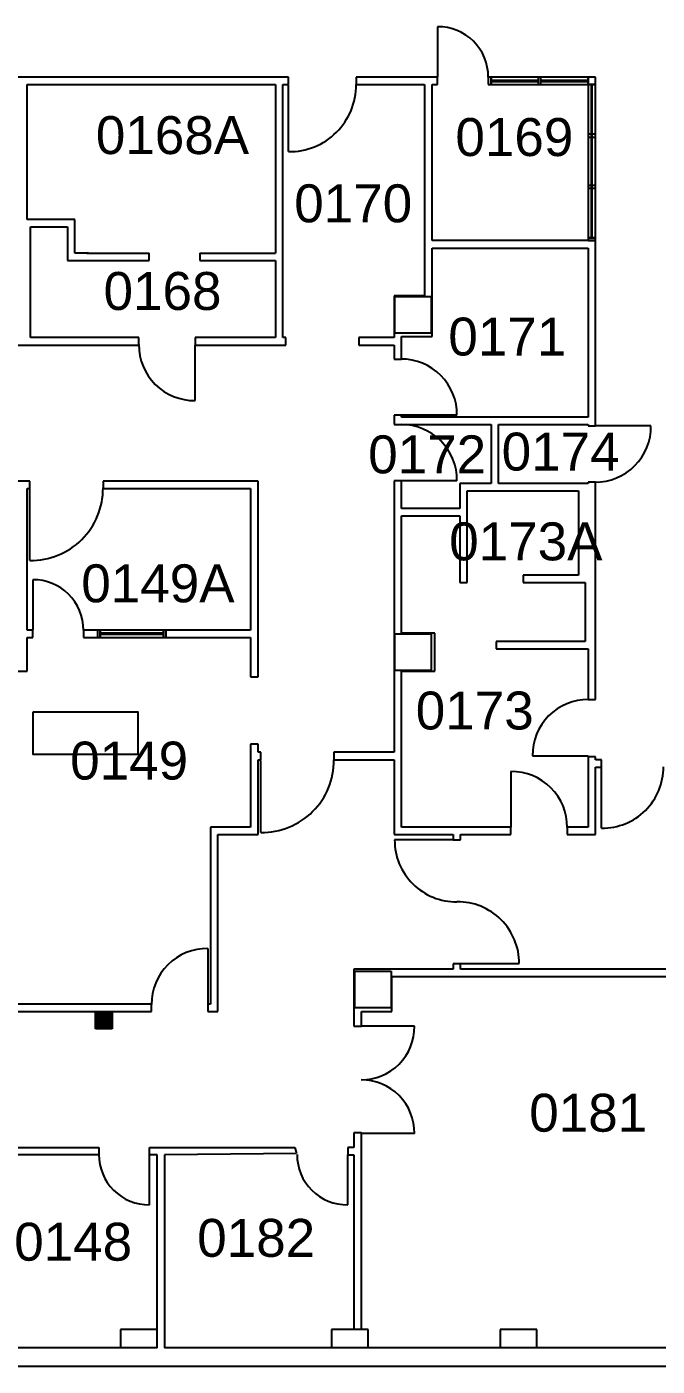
# Model space of a CAD drawing. Extents: x -207 to 5491, y -6091 to -2751.
# Drawn here: x 4402 to 4850, y -4476 to -3523 of the extents above; entities that cross this region are included whole.
import ezdxf

# ---------------------------------------------------------------- set-up
doc = ezdxf.new("R2010")
doc.units = 0
doc.header["$MEASUREMENT"] = 0
for name, color, linetype in [('A-ANNO-RNUM', 4, 'CONTINUOUS'), ('A-DOOR', 2, 'CONTINUOUS'), ('A-GLAZ', 2, 'CONTINUOUS'), ('A-WALL-FULL', 6, 'CONTINUOUS'), ('S-COLS', 5, 'CONTINUOUS'), ('X-MEDGAS', 5, 'CONTINUOUS')]:
    doc.layers.add(name, color=color, linetype=linetype)
doc.styles.add('ARIAL', font='arial.ttf')

# ---------------------------------------------------------------- blocks, each defined once
blk = doc.blocks.new('FIREPULL')
at = {"layer": 'X-MEDGAS'}
for p, q in [((-5.91, 0), (-5.91, 11.81)), ((-5.91, 11.81), (5.91, 11.81)), ((-5.9, 0), (-5.9, 11.81)), ((-5.87, 0), (-5.87, 11.81)), ((-5.84, 0), (-5.84, 11.81)), ((-5.81, 0), (-5.81, 11.81)), ((-5.78, 0), (-5.78, 11.81)), ((-5.75, 0), (-5.75, 11.81)), ((-5.72, 0), (-5.72, 11.81)), ((-5.69, 0), (-5.69, 11.81)), ((-5.65, 0), (-5.65, 11.81)), ((-5.62, 0), (-5.62, 11.81)), ((-5.59, 0), (-5.59, 11.81)), ((-5.56, 0), (-5.56, 11.81)), ((-5.53, 0), (-5.53, 11.81)), ((-5.5, 0), (-5.5, 11.81)), ((-5.47, 0), (-5.47, 11.81)), ((-5.44, 0), (-5.44, 11.81)), ((-5.4, 0), (-5.4, 11.81)), ((-5.37, 0), (-5.37, 11.81)), ((-5.34, 0), (-5.34, 11.81)), ((-5.31, 0), (-5.31, 11.81)), ((-5.28, 0), (-5.28, 11.81)), ((-5.25, 0), (-5.25, 11.81)), ((-5.22, 0), (-5.22, 11.81)), ((-5.19, 0), (-5.19, 11.81)), ((-5.15, 0), (-5.15, 11.81)), ((-5.12, 0), (-5.12, 11.81)), ((-5.09, 0), (-5.09, 11.81)), ((-5.06, 0), (-5.06, 11.81)), ((-5.03, 0), (-5.03, 11.81)), ((-5, 0), (-5, 11.81)), ((-4.97, 0), (-4.97, 11.81)), ((-4.94, 0), (-4.94, 11.81)), ((-4.9, 0), (-4.9, 11.81)), ((-4.87, 0), (-4.87, 11.81)), ((-4.84, 0), (-4.84, 11.81)), ((-4.81, 0), (-4.81, 11.81)), ((-4.78, 0), (-4.78, 11.81)), ((-4.75, 0), (-4.75, 11.81)), ((-4.72, 0), (-4.72, 11.81)), ((-4.69, 0), (-4.69, 11.81)), ((-4.65, 0), (-4.65, 11.81)), ((-4.62, 0), (-4.62, 11.81)), ((-4.59, 0), (-4.59, 11.81)), ((-4.56, 0), (-4.56, 11.81)), ((-4.53, 0), (-4.53, 11.81)), ((-4.5, 0), (-4.5, 11.81)), ((-4.47, 0), (-4.47, 11.81)), ((-4.44, 0), (-4.44, 11.81)), ((-4.4, 0), (-4.4, 11.81)), ((-4.37, 0), (-4.37, 11.81)), ((-4.34, 0), (-4.34, 11.81)), ((-4.31, 0), (-4.31, 11.81)), ((-4.28, 0), (-4.28, 11.81)), ((-4.25, 0), (-4.25, 11.81)), ((-4.22, 0), (-4.22, 11.81)), ((-4.19, 0), (-4.19, 11.81)), ((-4.15, 0), (-4.15, 11.81)), ((-4.12, 0), (-4.12, 11.81)), ((-4.09, 0), (-4.09, 11.81)), ((-4.06, 0), (-4.06, 11.81)), ((-4.03, 0), (-4.03, 11.81)), ((-4, 0), (-4, 11.81)), ((-3.97, 0), (-3.97, 11.81)), ((-3.94, 0), (-3.94, 11.81)), ((-3.9, 0), (-3.9, 11.81)), ((-3.87, 0), (-3.87, 11.81)), ((-3.84, 0), (-3.84, 11.81)), ((-3.81, 0), (-3.81, 11.81)), ((-3.78, 0), (-3.78, 11.81)), ((-3.75, 0), (-3.75, 11.81)), ((-3.72, 0), (-3.72, 11.81)), ((-3.69, 0), (-3.69, 11.81)), ((-3.65, 0), (-3.65, 11.81)), ((-3.62, 0), (-3.62, 11.81)), ((-3.59, 0), (-3.59, 11.81)), ((-3.56, 0), (-3.56, 11.81)), ((-3.53, 0), (-3.53, 11.81)), ((-3.5, 0), (-3.5, 11.81)), ((-3.47, 0), (-3.47, 11.81)), ((-3.44, 0), (-3.44, 11.81)), ((-3.4, 0), (-3.4, 11.81)), ((-3.37, 0), (-3.37, 11.81)), ((-3.34, 0), (-3.34, 11.81)), ((-3.31, 0), (-3.31, 11.81)), ((-3.28, 0), (-3.28, 11.81)), ((-3.25, 0), (-3.25, 11.81)), ((-3.22, 0), (-3.22, 11.81)), ((-3.19, 0), (-3.19, 11.81)), ((-3.15, 0), (-3.15, 11.81)), ((-3.12, 0), (-3.12, 11.81)), ((-3.09, 0), (-3.09, 11.81)), ((-3.06, 0), (-3.06, 11.81)), ((-3.03, 0), (-3.03, 11.81)), ((-3, 0), (-3, 11.81)), ((-2.97, 0), (-2.97, 11.81)), ((-2.94, 0), (-2.94, 11.81)), ((-2.9, 0), (-2.9, 11.81)), ((-2.87, 0), (-2.87, 11.81)), ((-2.84, 0), (-2.84, 11.81)), ((-2.81, 0), (-2.81, 11.81)), ((-2.78, 0), (-2.78, 11.81)), ((-2.75, 0), (-2.75, 11.81)), ((-2.72, 0), (-2.72, 11.81)), ((-2.69, 0), (-2.69, 11.81)), ((-2.65, 0), (-2.65, 11.81)), ((-2.62, 0), (-2.62, 11.81)), ((-2.59, 0), (-2.59, 11.81)), ((-2.56, 0), (-2.56, 11.81)), ((-2.53, 0), (-2.53, 11.81)), ((-2.5, 0), (-2.5, 11.81)), ((-2.47, 0), (-2.47, 11.81)), ((-2.44, 0), (-2.44, 11.81)), ((-2.4, 0), (-2.4, 11.81)), ((-2.37, 0), (-2.37, 11.81)), ((-2.34, 0), (-2.34, 11.81)), ((-2.31, 0), (-2.31, 11.81)), ((-2.28, 0), (-2.28, 11.81)), ((-2.25, 0), (-2.25, 11.81)), ((-2.22, 0), (-2.22, 11.81)), ((-2.19, 0), (-2.19, 11.81)), ((-2.15, 0), (-2.15, 11.81)), ((-2.12, 0), (-2.12, 11.81)), ((-2.09, 0), (-2.09, 11.81)), ((-2.06, 0), (-2.06, 11.81)), ((-2.03, 0), (-2.03, 11.81)), ((-2, 0), (-2, 11.81)), ((-1.97, 0), (-1.97, 11.81)), ((-1.94, 0), (-1.94, 11.81)), ((-1.9, 0), (-1.9, 11.81)), ((-1.87, 0), (-1.87, 11.81)), ((-1.84, 0), (-1.84, 11.81)), ((-1.81, 0), (-1.81, 11.81)), ((-1.78, 0), (-1.78, 11.81)), ((-1.75, 0), (-1.75, 11.81)), ((-1.72, 0), (-1.72, 11.81)), ((-1.69, 0), (-1.69, 11.81)), ((-1.65, 0), (-1.65, 11.81)), ((-1.62, 0), (-1.62, 11.81)), ((-1.59, 0), (-1.59, 11.81)), ((-1.56, 0), (-1.56, 11.81)), ((-1.53, 0), (-1.53, 11.81)), ((-1.5, 0), (-1.5, 11.81)), ((-1.47, 0), (-1.47, 11.81)), ((-1.44, 0), (-1.44, 11.81)), ((-1.4, 0), (-1.4, 11.81)), ((-1.37, 0), (-1.37, 11.81)), ((-1.34, 0), (-1.34, 11.81)), ((-1.31, 0), (-1.31, 11.81)), ((-1.28, 0), (-1.28, 11.81)), ((-1.25, 0), (-1.25, 11.81)), ((-1.22, 0), (-1.22, 11.81)), ((-1.19, 0), (-1.19, 11.81)), ((-1.15, 0), (-1.15, 11.81)), ((-1.12, 0), (-1.12, 11.81)), ((-1.09, 0), (-1.09, 11.81)), ((-1.06, 0), (-1.06, 11.81)), ((-1.03, 0), (-1.03, 11.81)), ((-1, 0), (-1, 11.81)), ((-0.97, 0), (-0.97, 11.81)), ((-0.94, 0), (-0.94, 11.81)), ((-0.9, 0), (-0.9, 11.81)), ((-0.87, 0), (-0.87, 11.81)), ((-0.84, 0), (-0.84, 11.81)), ((-0.81, 0), (-0.81, 11.81)), ((-0.78, 0), (-0.78, 11.81)), ((-0.75, 0), (-0.75, 11.81)), ((-0.72, 0), (-0.72, 11.81)), ((-0.69, 0), (-0.69, 11.81)), ((-0.65, 0), (-0.65, 11.81)), ((-0.62, 0), (-0.62, 11.81)), ((-0.59, 0), (-0.59, 11.81)), ((-0.56, 0), (-0.56, 11.81)), ((-0.53, 0), (-0.53, 11.81)), ((-0.5, 0), (-0.5, 11.81)), ((-0.47, 0), (-0.47, 11.81)), ((-0.44, 0), (-0.44, 11.81)), ((-0.4, 0), (-0.4, 11.81)), ((-0.37, 0), (-0.37, 11.81)), ((-0.34, 0), (-0.34, 11.81)), ((-0.31, 0), (-0.31, 11.81)), ((-0.28, 0), (-0.28, 11.81)), ((-0.25, 0), (-0.25, 11.81)), ((-0.22, 0), (-0.22, 11.81)), ((-0.19, 0), (-0.19, 11.81)), ((-0.15, 0), (-0.15, 11.81)), ((-0.12, 0), (-0.12, 11.81)), ((-0.09, 0), (-0.09, 11.81)), ((-0.06, 0), (-0.06, 11.81)), ((-0.03, 0), (-0.03, 11.81)), ((0, 0), (0, 11.81)), ((0.03, 0), (0.03, 11.81)), ((0.06, 0), (0.06, 11.81)), ((0.1, 0), (0.1, 11.81)), ((0.13, 0), (0.13, 11.81)), ((0.16, 0), (0.16, 11.81)), ((0.19, 0), (0.19, 11.81)), ((0.22, 0), (0.22, 11.81)), ((0.25, 0), (0.25, 11.81)), ((0.28, 0), (0.28, 11.81)), ((0.31, 0), (0.31, 11.81)), ((0.35, 0), (0.35, 11.81)), ((0.38, 0), (0.38, 11.81)), ((0.41, 0), (0.41, 11.81)), ((0.44, 0), (0.44, 11.81)), ((0.47, 0), (0.47, 11.81)), ((0.5, 0), (0.5, 11.81)), ((0.53, 0), (0.53, 11.81)), ((0.56, 0), (0.56, 11.81)), ((0.6, 0), (0.6, 11.81)), ((0.63, 0), (0.63, 11.81)), ((0.66, 0), (0.66, 11.81)), ((0.69, 0), (0.69, 11.81)), ((0.72, 0), (0.72, 11.81)), ((0.75, 0), (0.75, 11.81)), ((0.78, 0), (0.78, 11.81)), ((0.81, 0), (0.81, 11.81)), ((0.85, 0), (0.85, 11.81)), ((0.88, 0), (0.88, 11.81)), ((0.91, 0), (0.91, 11.81)), ((0.94, 0), (0.94, 11.81)), ((0.97, 0), (0.97, 11.81)), ((1, 0), (1, 11.81)), ((1.03, 0), (1.03, 11.81)), ((1.06, 0), (1.06, 11.81)), ((1.1, 0), (1.1, 11.81)), ((1.13, 0), (1.13, 11.81)), ((1.16, 0), (1.16, 11.81)), ((1.19, 0), (1.19, 11.81)), ((1.22, 0), (1.22, 11.81)), ((1.25, 0), (1.25, 11.81)), ((1.28, 0), (1.28, 11.81)), ((1.31, 0), (1.31, 11.81)), ((1.35, 0), (1.35, 11.81)), ((1.38, 0), (1.38, 11.81)), ((1.41, 0), (1.41, 11.81)), ((1.44, 0), (1.44, 11.81)), ((1.47, 0), (1.47, 11.81)), ((1.5, 0), (1.5, 11.81)), ((1.53, 0), (1.53, 11.81)), ((1.56, 0), (1.56, 11.81)), ((1.6, 0), (1.6, 11.81)), ((1.63, 0), (1.63, 11.81)), ((1.66, 0), (1.66, 11.81)), ((1.69, 0), (1.69, 11.81)), ((1.72, 0), (1.72, 11.81)), ((1.75, 0), (1.75, 11.81)), ((1.78, 0), (1.78, 11.81)), ((1.81, 0), (1.81, 11.81)), ((1.85, 0), (1.85, 11.81)), ((1.88, 0), (1.88, 11.81)), ((1.91, 0), (1.91, 11.81)), ((1.94, 0), (1.94, 11.81)), ((1.97, 0), (1.97, 11.81)), ((2, 0), (2, 11.81)), ((2.03, 0), (2.03, 11.81)), ((2.06, 0), (2.06, 11.81)), ((2.1, 0), (2.1, 11.81)), ((2.13, 0), (2.13, 11.81)), ((2.16, 0), (2.16, 11.81)), ((2.19, 0), (2.19, 11.81)), ((2.22, 0), (2.22, 11.81)), ((2.25, 0), (2.25, 11.81)), ((2.28, 0), (2.28, 11.81)), ((2.31, 0), (2.31, 11.81)), ((2.35, 0), (2.35, 11.81)), ((2.38, 0), (2.38, 11.81)), ((2.41, 0), (2.41, 11.81)), ((2.44, 0), (2.44, 11.81)), ((2.47, 0), (2.47, 11.81)), ((2.5, 0), (2.5, 11.81)), ((2.53, 0), (2.53, 11.81)), ((2.56, 0), (2.56, 11.81)), ((2.6, 0), (2.6, 11.81)), ((2.63, 0), (2.63, 11.81)), ((2.66, 0), (2.66, 11.81)), ((2.69, 0), (2.69, 11.81)), ((2.72, 0), (2.72, 11.81)), ((2.75, 0), (2.75, 11.81)), ((2.78, 0), (2.78, 11.81)), ((2.81, 0), (2.81, 11.81)), ((2.85, 0), (2.85, 11.81)), ((2.88, 0), (2.88, 11.81)), ((2.91, 0), (2.91, 11.81)), ((2.94, 0), (2.94, 11.81)), ((2.97, 0), (2.97, 11.81)), ((3, 0), (3, 11.81)), ((3.03, 0), (3.03, 11.81)), ((3.06, 0), (3.06, 11.81)), ((3.1, 0), (3.1, 11.81)), ((3.13, 0), (3.13, 11.81)), ((3.16, 0), (3.16, 11.81)), ((3.19, 0), (3.19, 11.81)), ((3.22, 0), (3.22, 11.81)), ((3.25, 0), (3.25, 11.81)), ((3.28, 0), (3.28, 11.81)), ((3.31, 0), (3.31, 11.81)), ((3.35, 0), (3.35, 11.81)), ((3.38, 0), (3.38, 11.81)), ((3.41, 0), (3.41, 11.81)), ((3.44, 0), (3.44, 11.81)), ((3.47, 0), (3.47, 11.81)), ((3.5, 0), (3.5, 11.81)), ((3.53, 0), (3.53, 11.81)), ((3.56, 0), (3.56, 11.81)), ((3.6, 0), (3.6, 11.81)), ((3.63, 0), (3.63, 11.81)), ((3.66, 0), (3.66, 11.81)), ((3.69, 0), (3.69, 11.81)), ((3.72, 0), (3.72, 11.81)), ((3.75, 0), (3.75, 11.81)), ((3.78, 0), (3.78, 11.81)), ((3.81, 0), (3.81, 11.81)), ((3.85, 0), (3.85, 11.81)), ((3.88, 0), (3.88, 11.81)), ((3.91, 0), (3.91, 11.81)), ((3.94, 0), (3.94, 11.81)), ((3.97, 0), (3.97, 11.81)), ((4, 0), (4, 11.81)), ((4.03, 0), (4.03, 11.81)), ((4.06, 0), (4.06, 11.81)), ((4.1, 0), (4.1, 11.81)), ((4.13, 0), (4.13, 11.81)), ((4.16, 0), (4.16, 11.81)), ((4.19, 0), (4.19, 11.81)), ((4.22, 0), (4.22, 11.81)), ((4.25, 0), (4.25, 11.81)), ((4.28, 0), (4.28, 11.81)), ((4.31, 0), (4.31, 11.81)), ((4.35, 0), (4.35, 11.81)), ((4.38, 0), (4.38, 11.81)), ((4.41, 0), (4.41, 11.81)), ((4.44, 0), (4.44, 11.81)), ((4.47, 0), (4.47, 11.81)), ((4.5, 0), (4.5, 11.81)), ((4.53, 0), (4.53, 11.81)), ((4.56, 0), (4.56, 11.81)), ((4.6, 0), (4.6, 11.81)), ((4.63, 0), (4.63, 11.81)), ((4.66, 0), (4.66, 11.81)), ((4.69, 0), (4.69, 11.81)), ((4.72, 0), (4.72, 11.81)), ((4.75, 0), (4.75, 11.81)), ((4.78, 0), (4.78, 11.81)), ((4.81, 0), (4.81, 11.81)), ((4.85, 0), (4.85, 11.81)), ((4.88, 0), (4.88, 11.81)), ((4.91, 0), (4.91, 11.81)), ((4.94, 0), (4.94, 11.81)), ((4.97, 0), (4.97, 11.81)), ((5, 0), (5, 11.81)), ((5.03, 0), (5.03, 11.81)), ((5.06, 0), (5.06, 11.81)), ((5.1, 0), (5.1, 11.81)), ((5.13, 0), (5.13, 11.81)), ((5.16, 0), (5.16, 11.81)), ((5.19, 0), (5.19, 11.81)), ((5.22, 0), (5.22, 11.81)), ((5.25, 0), (5.25, 11.81)), ((5.28, 0), (5.28, 11.81)), ((5.31, 0), (5.31, 11.81)), ((5.35, 0), (5.35, 11.81)), ((5.38, 0), (5.38, 11.81)), ((5.41, 0), (5.41, 11.81)), ((5.44, 0), (5.44, 11.81)), ((5.47, 0), (5.47, 11.81)), ((5.5, 0), (5.5, 11.81)), ((5.53, 0), (5.53, 11.81)), ((5.56, 0), (5.56, 11.81)), ((5.6, 0), (5.6, 11.81)), ((5.63, 0), (5.63, 11.81)), ((5.66, 0), (5.66, 11.81)), ((5.69, 0), (5.69, 11.81)), ((5.72, 0), (5.72, 11.81)), ((5.75, 0), (5.75, 11.81)), ((5.78, 0), (5.78, 11.81)), ((5.81, 0), (5.81, 11.81)), ((5.85, 0), (5.85, 11.81)), ((5.88, 0), (5.88, 11.81)), ((5.91, 11.81), (5.91, 0)), ((5.91, 0), (-5.91, 0))]:
    blk.add_line(p, q, dxfattribs=at)

msp = doc.modelspace()

# ---------------------------------------------------------------- linework, layer by layer
at = {"layer": 'A-DOOR'}
for p, q in [((4693.99867, -3523.38354), (4693.99789, -3558.949)), ((4588.00182, -3612.21941), (4588.00077, -3564.80275)), ((4521.49914, -3789.27681), (4521.5, -3749.76295)), ((4707.76383, -3799.76467), (4668.24997, -3799.76295)), ((4845.76386, -3807.26467), (4806.25, -3807.26295)), ((4707.76383, -3846.29997), (4668.24997, -3846.29825)), ((4403.99878, -3903.13096), (4403.9999, -3851.76295)), ((4405.99948, -3916.74889), (4405.9999, -3952.3123)), ((4568.25181, -4096.62532), (4568.25226, -4045.25808)), ((4761.48611, -4042.01366), (4801, -4042.01299)), ((4746.18784, -4053.24911), (4746.18817, -4092.763)), ((4810.62537, -4093.47889), (4810.625, -4050.01295)), ((4704.90444, -4101.8805), (4663.42537, -4101.8805)), ((4530.50023, -4179.12416), (4530.4999, -4218.63801)), ((4710.37814, -4189.88355), (4752.03211, -4189.88355)), ((4677.51682, -4234.32588), (4639.7499, -4234.32556)), ((4677.51682, -4310.78697), (4639.7499, -4310.78729)), ((4489.0462, -4361.45052), (4489.0465, -4325.88805)), ((4630.03074, -4361.4504), (4630.03104, -4325.88793))]:
    msp.add_line(p, q, dxfattribs=at)
for centre, radius, start, end in [((4694.43281, -3558.949), 35.56812, 359.6498588, 90.70032124), ((4588.58061, -3564.80275), 47.42021, 269.29969785, 0.3501603), ((4521.0168, -3749.76295), 39.51681, 179.6498588, 270.70032124), ((4668.25, -3799.27975), 39.51681, 359.29594366, 90.34640611), ((4668.25, -3845.81505), 39.51681, 359.29594366, 90.34640611), ((4806.24999, -3807.74615), 39.51681, 269.64861377, 0.69907621), ((4404.62805, -3851.76295), 51.37185, 269.29910771, 0.34957015), ((4406.43479, -3952.3123), 35.56607, 359.6498588, 90.70032124), ((4801, -4041.52979), 39.51684, 89.65014432, 180.70060677), ((4568.8804, -4045.25807), 51.37108, 269.29986472, 0.35032717), ((4811.15652, -4050.01295), 43.46919, 269.2998764, 0.35033884), ((4746.67137, -4092.763), 39.51684, 359.64966116, 90.7001236), ((4707.24195, -4102.06774), 43.81698, 179.75515383, 270.63654302), ((4708.21553, -4189.6963), 43.81698, 359.75515383, 90.63654302), ((4530.0167, -4218.63801), 39.5168, 89.29891007, 180.34937251), ((4639.7499, -4234.78739), 37.76974, 269.64966116, 0.7001236), ((4639.7499, -4310.32546), 37.76974, 359.2998764, 90.35033884), ((4488.61162, -4325.88805), 35.56513, 179.64966116, 270.7001236), ((4629.59617, -4325.88793), 35.56513, 179.64966116, 270.7001236)]:
    msp.add_arc(centre, radius, start, end, dxfattribs=at)
at = {"layer": 'A-GLAZ'}
for p, q in [((4731.9999, -3559.26294), (4729.9999, -3559.26294)), ((4729.9999, -3559.26294), (4729.9999, -3564.51294)), ((4800.9999, -3559.26295), (4731.9999, -3559.26294)), ((4731.9999, -3559.26294), (4731.9999, -3564.51294)), ((4731.9999, -3564.51294), (4731.9999, -3559.26294)), ((4765.4999, -3561.51295), (4731.9999, -3561.51295)), ((4731.9999, -3561.51295), (4731.9999, -3562.26295)), ((4731.9999, -3562.26295), (4765.4999, -3562.26295)), ((4767.4999, -3559.26295), (4765.4999, -3559.26295)), ((4765.4999, -3559.26295), (4765.4999, -3564.51295)), ((4767.4999, -3564.51295), (4767.4999, -3559.26295)), ((4800.9999, -3561.51296), (4767.4999, -3561.51295)), ((4767.4999, -3562.26295), (4800.9999, -3562.26296)), ((4806.2499, -3559.26294), (4800.9999, -3559.26294)), ((4800.9999, -3559.26294), (4800.9999, -3564.51294)), ((4800.9999, -3564.51295), (4800.9999, -3559.26295)), ((4800.9999, -3562.26296), (4800.9999, -3561.51296)), ((4806.2499, -3564.51294), (4806.2499, -3559.26294)), ((4729.9999, -3564.51294), (4731.9999, -3564.51294)), ((4731.9999, -3564.51294), (4800.9999, -3564.51295)), ((4765.4999, -3564.51295), (4767.4999, -3564.51295)), ((4806.2499, -3564.51294), (4800.9999, -3564.51294)), ((4800.9999, -3564.51294), (4800.99991, -3673.51295)), ((4800.9999, -3564.51294), (4806.2499, -3564.51294)), ((4803.99989, -3564.51294), (4803.24989, -3564.51294)), ((4803.24989, -3564.51294), (4803.2499, -3673.51295)), ((4803.9999, -3673.51295), (4803.99989, -3564.51294)), ((4806.24991, -3673.51295), (4806.2499, -3564.51294)), ((4806.2499, -3599.84629), (4800.9999, -3599.84629)), ((4800.9999, -3599.84629), (4800.9999, -3601.84629)), ((4800.9999, -3601.84629), (4806.2499, -3601.84629)), ((4806.2499, -3601.84629), (4806.2499, -3599.84629)), ((4806.24991, -3636.17962), (4800.99991, -3636.17962)), ((4800.99991, -3636.17962), (4800.99991, -3638.17962)), ((4800.99991, -3638.17962), (4806.24991, -3638.17962)), ((4806.24991, -3638.17962), (4806.24991, -3636.17962)), ((4800.99991, -3673.51295), (4806.24991, -3673.51295)), ((4806.24991, -3673.51295), (4800.99991, -3673.51295)), ((4800.99991, -3673.51295), (4800.99991, -3675.51295)), ((4800.99991, -3675.51295), (4806.24991, -3675.51295)), ((4801, -3675.51295), (4806.25, -3675.51295)), ((4803.2499, -3673.51295), (4803.9999, -3673.51295)), ((4806.24991, -3675.51295), (4806.24991, -3673.51295)), ((4453.99989, -3952.52963), (4451.99989, -3952.52963)), ((4451.99989, -3952.52963), (4451.99989, -3957.77963)), ((4498.99989, -3952.52963), (4453.99989, -3952.52963)), ((4453.99989, -3952.52963), (4453.99989, -3957.77963)), ((4453.99989, -3957.77963), (4453.99989, -3952.52963)), ((4498.99989, -3957.77963), (4498.99989, -3952.52963)), ((4500.99989, -3952.52963), (4498.99989, -3952.52963)), ((4498.99989, -3952.52963), (4498.99989, -3957.77963)), ((4500.99989, -3957.77963), (4500.99989, -3952.52963)), ((4451.99989, -3957.77963), (4453.99989, -3957.77963)), ((4498.99989, -3954.77965), (4453.99989, -3954.77965)), ((4453.99989, -3954.77965), (4453.99989, -3955.52965)), ((4453.99989, -3955.52965), (4498.99989, -3955.52965)), ((4453.99989, -3957.77963), (4498.99989, -3957.77963)), ((4498.99989, -3955.52965), (4498.99989, -3954.77965)), ((4498.99989, -3957.77963), (4500.99989, -3957.77963))]:
    msp.add_line(p, q, dxfattribs=at)
at = {"layer": 'A-WALL-FULL'}
for p, q in [((4587.9999, -3559.26295), (4272.2499, -3559.26295)), ((4587.9999, -3564.51295), (4587.9999, -3559.26295)), ((4693.99997, -3559.26294), (4635.99993, -3559.26294)), ((4635.99993, -3559.26294), (4635.99993, -3564.51294)), ((4693.99997, -3564.51294), (4693.99997, -3559.26294)), ((4806.25, -3559.26294), (4729.99997, -3559.26294)), ((4729.99997, -3559.26294), (4729.99997, -3564.51294)), ((4806.25, -3807.26295), (4806.25, -3559.26294)), ((4401.9999, -3564.51295), (4578.7499, -3564.51295)), ((4401.9999, -3660.51295), (4401.9999, -3564.51295)), ((4578.7499, -3564.51295), (4578.7499, -3684.51295)), ((4583.9999, -3744.51295), (4583.9999, -3564.51295)), ((4583.9999, -3564.51295), (4587.9999, -3564.51295)), ((4635.99993, -3564.51294), (4684.74997, -3564.51294)), ((4684.74997, -3564.51294), (4684.74997, -3714.76295)), ((4689.99997, -3675.51295), (4689.99997, -3564.51294)), ((4689.99997, -3564.51294), (4693.99997, -3564.51294)), ((4729.99997, -3564.51294), (4801, -3564.51294)), ((4801, -3564.51294), (4801, -3675.51295)), ((4435.9999, -3660.51295), (4401.9999, -3660.51295)), ((4404.4999, -3744.51295), (4404.4999, -3665.76295)), ((4404.4999, -3665.76295), (4430.7499, -3665.76295)), ((4430.7499, -3665.76295), (4430.7499, -3689.76295)), ((4435.9999, -3684.53795), (4435.9999, -3660.51295)), ((4806.25, -3675.51295), (4689.99997, -3675.51295)), ((4445.6246, -3684.53795), (4435.9999, -3684.53795)), ((4444.479, -3684.51295), (4488.75, -3684.51295)), ((4488.75, -3689.76295), (4488.75, -3684.51295)), ((4524.75, -3684.51295), (4578.7499, -3684.51295)), ((4524.75, -3684.51295), (4524.75, -3689.76295)), ((4689.99997, -3743.76295), (4689.99997, -3680.76295)), ((4689.99997, -3680.76295), (4801, -3680.76295)), ((4801, -3680.76295), (4801, -3801.01285)), ((4430.7499, -3689.76295), (4488.75, -3689.76295)), ((4524.75, -3689.76295), (4578.7499, -3689.76295)), ((4578.7499, -3689.76295), (4578.7499, -3744.51295)), ((4684.74997, -3714.76295), (4662.99997, -3714.76295)), ((4662.99997, -3714.76295), (4662.99997, -3744.51295)), ((4481.5, -3744.51295), (4404.4999, -3744.51295)), ((4481.5, -3749.76295), (4481.5, -3744.51295)), ((4578.7499, -3744.51295), (4521.5, -3744.51295)), ((4521.5, -3744.51295), (4521.5, -3749.76295)), ((4585.9999, -3744.51295), (4583.9999, -3744.51295)), ((4585.9999, -3749.76295), (4585.9999, -3744.51295)), ((4662.99997, -3744.51295), (4637.99994, -3744.51295)), ((4637.99994, -3744.51295), (4637.99994, -3749.76295)), ((4668.24997, -3759.76285), (4668.24997, -3743.76295)), ((4668.24997, -3743.76295), (4689.99997, -3743.76295)), ((4296.9999, -3749.76295), (4481.5, -3749.76295)), ((4521.5, -3749.76295), (4585.9999, -3749.76295)), ((4637.99994, -3749.76295), (4662.99997, -3749.76295)), ((4662.99997, -3749.76295), (4662.99997, -3759.76285)), ((4662.99997, -3759.76285), (4668.24997, -3759.76285)), ((4668.24997, -3799.76295), (4662.99997, -3799.76295)), ((4662.99997, -3799.76295), (4662.99997, -3806.29825)), ((4668.24997, -3801.01285), (4668.24997, -3799.76295)), ((4801, -3801.01285), (4668.24997, -3801.01285)), ((4662.99997, -3806.29825), (4731.99997, -3806.26295)), ((4731.99997, -3806.26295), (4731.99997, -3848.26295)), ((4737.24997, -3848.26295), (4737.24997, -3806.26295)), ((4737.24997, -3806.26295), (4801, -3806.26295)), ((4801, -3806.26295), (4801, -3807.26295)), ((4801, -3807.26295), (4806.25, -3807.26295)), ((4403.9999, -3846.51295), (4394.7499, -3846.51295)), ((4403.9999, -3851.76295), (4403.9999, -3846.51295)), ((4566.2499, -3846.51295), (4455.9999, -3846.51295)), ((4455.9999, -3846.51295), (4455.9999, -3851.76295)), ((4566.2499, -3985.77955), (4566.2499, -3846.51295)), ((4668.24997, -3846.29825), (4662.99997, -3846.29825)), ((4662.99997, -3846.29825), (4662.99997, -4039.51295)), ((4668.24997, -3866.05025), (4668.24997, -3846.29825)), ((4731.99997, -3848.26295), (4709.68299, -3848.26295)), ((4709.68299, -3848.26295), (4709.68299, -3866.05025)), ((4801, -3848.26295), (4737.24997, -3848.26295)), ((4806.25, -3847.26295), (4801, -3847.26295)), ((4801, -3847.26295), (4801, -3848.26295)), ((4806.25, -4002.01295), (4806.25, -3847.26295)), ((4401.9999, -3952.52965), (4401.9999, -3851.76295)), ((4401.9999, -3851.76295), (4403.9999, -3851.76295)), ((4455.9999, -3851.76295), (4560.9999, -3851.76295)), ((4560.9999, -3851.76295), (4560.9999, -3952.52965)), ((4714.93299, -3918.76295), (4714.93299, -3853.51295)), ((4714.93299, -3853.51295), (4794.25, -3853.51295)), ((4794.25, -3853.51295), (4794.25, -3913.51295)), ((4709.68299, -3866.05025), (4668.24997, -3866.05025)), ((4668.24997, -3954.76295), (4668.24997, -3871.38795)), ((4668.24997, -3871.38795), (4709.68299, -3871.38795)), ((4709.68299, -3871.38795), (4709.68299, -3918.76295)), ((4794.25, -3913.51295), (4754.93302, -3913.51295)), ((4754.93302, -3913.51295), (4754.93302, -3918.76295)), ((4709.68299, -3918.76295), (4714.93299, -3918.76295)), ((4754.93302, -3918.76295), (4799, -3918.76295)), ((4799, -3918.76295), (4799, -3960.76295)), ((4405.9999, -3952.52965), (4401.9999, -3952.52965)), ((4405.9999, -3957.77965), (4405.9999, -3952.52965)), ((4441.9999, -3952.52965), (4441.9999, -3957.77965)), ((4560.9999, -3952.52965), (4441.9999, -3952.52965)), ((4401.9999, -3981.76295), (4401.9999, -3957.77965)), ((4401.9999, -3957.77965), (4405.9999, -3957.77965)), ((4441.9999, -3957.77965), (4560.9999, -3957.77965)), ((4560.9999, -3957.77965), (4560.9999, -3985.77955)), ((4691.99994, -3954.76295), (4668.24997, -3954.76295)), ((4691.99994, -3981.76295), (4691.99994, -3954.76295)), ((4799, -3960.76295), (4735.74997, -3960.76295)), ((4735.74997, -3960.76295), (4735.74997, -3966.01295)), ((4735.74997, -3966.01295), (4801, -3966.01295)), ((4801, -3966.01295), (4801, -4002.01295)), ((4380.2499, -3981.76295), (4401.9999, -3981.76295)), ((4668.24997, -4092.76295), (4668.24997, -3981.76295)), ((4668.24997, -3981.76295), (4691.99994, -3981.76295)), ((4560.9999, -3985.77955), (4566.2499, -3985.77955)), ((4801, -4002.01295), (4806.25, -4002.01295)), ((4566.2499, -4033.77785), (4560.9999, -4033.77785)), ((4560.9999, -4033.77785), (4560.9999, -4092.763)), ((4566.2499, -4039.51305), (4566.2499, -4033.77785)), ((4568.2499, -4039.51305), (4566.2499, -4039.51305)), ((4568.2499, -4044.76305), (4568.2499, -4039.51305)), ((4662.99997, -4039.51295), (4620.24997, -4039.51295)), ((4620.24997, -4039.51295), (4620.24997, -4044.76295)), ((4566.2499, -4098.013), (4566.2499, -4044.76305)), ((4566.2499, -4044.76305), (4568.2499, -4044.76305)), ((4620.24997, -4044.76295), (4662.99997, -4044.76295)), ((4662.99997, -4044.76295), (4662.99997, -4098.01295)), ((4806.2499, -4042.63185), (4800.9999, -4042.63185)), ((4800.9999, -4042.63185), (4800.9999, -4092.763)), ((4806.2499, -4044.76295), (4806.2499, -4042.63185)), ((4810.625, -4044.76295), (4806.2499, -4044.76295)), ((4810.625, -4050.01295), (4810.625, -4044.76295)), ((4806.2499, -4098.013), (4806.2499, -4050.01295)), ((4806.2499, -4050.01295), (4810.625, -4050.01295)), ((4560.9999, -4092.763), (4532.4999, -4092.763)), ((4532.4999, -4092.763), (4532.4999, -4218.63801)), ((4746.18817, -4092.76295), (4668.24997, -4092.76295)), ((4746.18817, -4098.01295), (4746.18817, -4092.76295)), ((4800.9999, -4092.763), (4786.1882, -4092.763)), ((4786.1882, -4092.763), (4786.1882, -4098.013)), ((4537.7499, -4223.88801), (4537.7499, -4098.013)), ((4537.7499, -4098.013), (4566.2499, -4098.013)), ((4662.99997, -4098.01295), (4704.99997, -4098.01295)), ((4704.99997, -4098.01295), (4704.99997, -4101.88815)), ((4704.99997, -4101.88815), (4710.24997, -4101.88815)), ((4710.24997, -4101.88815), (4710.24997, -4098.01295)), ((4710.24997, -4098.01295), (4746.18817, -4098.01295)), ((4786.1882, -4098.013), (4806.2499, -4098.013)), ((4710.2499, -4189.88811), (4704.9999, -4189.88811)), ((4704.9999, -4189.88811), (4704.9999, -4193.76325)), ((4710.2499, -4193.76325), (4710.2499, -4189.88811)), ((4704.9999, -4193.76325), (4634.4995, -4193.76335)), ((4634.4995, -4193.76335), (4634.4999, -4234.32556)), ((4661.4998, -4224.01297), (4661.4998, -4199.01299)), ((4661.4998, -4199.01299), (4874.4999, -4199.01299)), ((4993.24979, -4193.76296), (4710.2499, -4193.76325)), ((4490.4999, -4218.63801), (4361.4999, -4218.63801)), ((4490.4999, -4223.88801), (4490.4999, -4218.63801)), ((4532.4999, -4218.63801), (4530.4999, -4218.63801)), ((4530.4999, -4218.63801), (4530.4999, -4223.88801)), ((4332.4999, -4223.88801), (4490.4999, -4223.88801)), ((4530.4999, -4223.88801), (4537.7499, -4223.88801)), ((4639.7499, -4234.32556), (4639.7499, -4224.01297)), ((4639.7499, -4224.01297), (4661.4998, -4224.01297)), ((4634.4999, -4234.32556), (4639.7499, -4234.32556)), ((4639.74989, -4310.32546), (4634.49989, -4310.32546)), ((4634.49989, -4310.32546), (4634.49989, -4320.63795)), ((4639.74989, -4450.26295), (4639.74989, -4310.32546)), ((4362.6338, -4320.63795), (4453.0465, -4320.63795)), ((4453.0465, -4325.88805), (4374.4999, -4325.88805)), ((4453.0465, -4320.63795), (4453.0465, -4325.88805)), ((4489.0465, -4325.88805), (4489.0465, -4320.63795)), ((4489.0465, -4320.63795), (4592.4999, -4320.63805)), ((4494.4999, -4325.88805), (4489.0465, -4325.88805)), ((4494.5, -4450.26295), (4494.4999, -4325.88805)), ((4593.6456, -4324.89865), (4499.7499, -4325.88805)), ((4499.7499, -4325.88805), (4499.7499, -4463.26295)), ((4592.4999, -4320.63805), (4593.6456, -4324.89865)), ((4630.03105, -4320.63793), (4630.03105, -4325.88793)), ((4634.49989, -4320.63795), (4630.03105, -4320.63795)), ((4630.03105, -4325.88791), (4634.49989, -4325.88795)), ((4634.49989, -4325.88795), (4634.49989, -4450.26295)), ((4494.5, -4463.26295), (4374.4999, -4463.26295)), ((4981.9998, -4463.26295), (4499.7499, -4463.26295)), ((3792.5, -4476.26295), (5158.5, -4476.26295))]:
    msp.add_line(p, q, dxfattribs=at)
at = {"layer": 'S-COLS'}
for p, q in [((4663.5, -3741.26295), (4663.5, -3715.26295)), ((4663.5, -3715.26295), (4689.5, -3715.26295)), ((4689.5, -3715.26295), (4689.5, -3741.26295)), ((4689.5, -3741.26295), (4663.5, -3741.26295)), ((4663.5, -3981.26295), (4663.5, -3955.26295)), ((4663.5, -3955.26295), (4689.5, -3955.26295)), ((4689.5, -3955.26295), (4689.5, -3981.26295)), ((4689.5, -3981.26295), (4663.5, -3981.26295)), ((4635, -4221.26295), (4635, -4195.26295)), ((4635, -4195.26295), (4661, -4195.26295)), ((4661, -4195.26295), (4661, -4221.26295)), ((4661, -4221.26295), (4635, -4221.26295)), ((4468.5, -4450.26295), (4468.5, -4463.26295)), ((4494.5, -4450.26295), (4468.5, -4450.26295)), ((4494.5, -4463.26295), (4494.5, -4450.26295)), ((4618.5, -4450.26295), (4618.5, -4463.26295)), ((4644.5, -4450.26295), (4618.5, -4450.26295)), ((4644.5, -4463.26295), (4644.5, -4450.26295)), ((4738.5, -4450.26295), (4738.5, -4463.26295)), ((4764.5, -4450.26295), (4738.5, -4450.26295)), ((4764.5, -4463.26295), (4764.5, -4450.26295))]:
    msp.add_line(p, q, dxfattribs=at)
at = {"layer": 'X-MEDGAS'}
msp.add_lwpolyline([(4406.30258, -4010.72623), (4480.625, -4010.72623), (4480.625, -4041.05162), (4406.30258, -4041.05162)], close=True, dxfattribs=at)

# ---------------------------------------------------------------- block references
msp.add_blockref('FIREPULL', (4456.47256, -4236.26088), dxfattribs=at)

# ---------------------------------------------------------------- texts
at = {"layer": 'A-ANNO-RNUM', "style": 'ARIAL'}
for s, p in [('0168A', (4450.87341, -3613.9478)), ('0169', (4706.6379, -3615.32096)), ('0170', (4592.00304, -3662.47529)), ('0168', (4456.35413, -3724.84105)), ('0171', (4701.61831, -3757.26547)), ('0172', (4644.60903, -3841.05973)), ('0174', (4739.55871, -3839.08388)), ('0173A', (4702.23036, -3902.9585)), ('0149A', (4440.52205, -3932.81365)), ('0173', (4678.43826, -4023.2946)), ('0149', (4432.61628, -4058.90653)), ('0181', (4759.1663, -4309.42662)), ('0182', (4522.97753, -4398.45583)), ('0148', (4392.80941, -4401.19393))]:
    msp.add_text(s, height=27, dxfattribs=at).set_placement(p)

doc.saveas('drawing.dxf')
